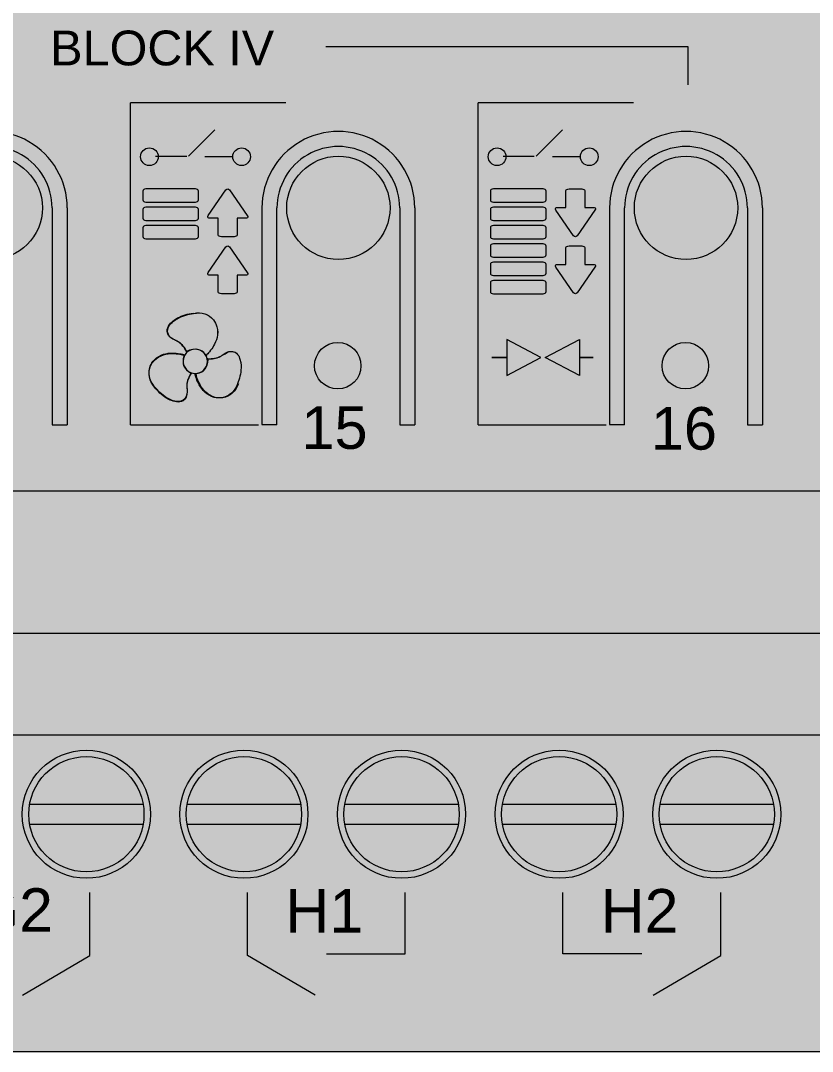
# Model space of a CAD drawing. Header units: millimetres. Extents: x 0 to 212, y 0 to 90.
# Drawn here: x 34.07 to 65.95, y 0 to 41.52 of the extents above; entities that cross this region are included whole.
import ezdxf

# ---------------------------------------------------------------- set-up
doc = ezdxf.new("R2010")
doc.units = ezdxf.units.MM
doc.styles.add('ZENNIO_PRINT', font='arial.ttf')

# ---------------------------------------------------------------- blocks, each defined once
blk = doc.blocks.new('ZENNIO_MAXINBOX_24_COLOURS')
at = {"true_color": 0xd7d9de}
blk.add_hatch(color=254, dxfattribs=at).paths.add_polyline_path([(0, -45), (211.6, -45), (211.6, 45), (0, 45)])
at = {"true_color": 0xe7e8ec}
blk.add_hatch(color=254, dxfattribs=at).paths.add_polyline_path([(0, -22.429), (211.6, -22.429), (211.6, 22.571), (0, 22.571)])
at = {"true_color": 0xcccfd6}
h = blk.add_hatch(color=254, dxfattribs=at)
edge = h.paths.add_edge_path()
edge.add_arc((32.865, -11.026), 2.081, 0, 360)
h = blk.add_hatch(color=254, dxfattribs=at)
edge = h.paths.add_edge_path()
edge.add_arc((46.865, -11.026), 2.081, 0, 360)
h = blk.add_hatch(color=254, dxfattribs=at)
edge = h.paths.add_edge_path()
edge.add_arc((60.865, -11.026), 2.081, 0, 360)
at = {"true_color": 0xfafbfd}
h = blk.add_hatch(color=7, dxfattribs=at)
edge = h.paths.add_edge_path()
edge.add_arc((32.865, -11.026), 1.861, 0, 360)
h = blk.add_hatch(color=7, dxfattribs=at)
edge = h.paths.add_edge_path()
edge.add_arc((46.865, -11.026), 1.861, 0, 360)
at = {"true_color": 0xffffff}
h = blk.add_hatch(color=7, dxfattribs=at)
edge = h.paths.add_edge_path()
edge.add_arc((46.505, -10.676), 1.16, 0, 360)
at = {"true_color": 0xfafbfd}
h = blk.add_hatch(color=7, dxfattribs=at)
edge = h.paths.add_edge_path()
edge.add_arc((60.865, -11.026), 1.861, 0, 360)
at = {"true_color": 0xffffff}
h = blk.add_hatch(color=7, dxfattribs=at)
edge = h.paths.add_edge_path()
edge.add_arc((60.505, -10.676), 1.16, 0, 360)
at = {"true_color": 0x223422}
h = blk.add_hatch(color=250, dxfattribs=at)
edge = h.paths.add_edge_path()
edge.add_arc((46.84, -17.383), 0.936, 0, 360)
h = blk.add_hatch(color=250, dxfattribs=at)
edge = h.paths.add_edge_path()
edge.add_arc((60.84, -17.383), 0.936, 0, 360)
at = {"true_color": 0x326927}
h = blk.add_hatch(color=89, dxfattribs=at)
edge = h.paths.add_edge_path()
edge.add_arc((47.02, -17.383), 0.515, 0, 360)
h = blk.add_hatch(color=89, dxfattribs=at)
edge = h.paths.add_edge_path()
edge.add_arc((61.02, -17.383), 0.515, 0, 360)
at = {"true_color": 0xc7cad0}
blk.add_hatch(color=9, dxfattribs=at).paths.add_polyline_path([(0, -28.172), (211.6, -28.172), (211.6, -22.429), (0, -22.429)])
at = {"true_color": 0xb9bcc3}
blk.add_hatch(color=9, dxfattribs=at).paths.add_polyline_path([(9.504, -32.245), (190.547, -32.245), (190.547, -28.172), (9.504, -28.172)])
at = {"true_color": 0xcbcdd3}
blk.add_hatch(color=254, dxfattribs=at).paths.add_polyline_path([(9.504, -45), (190.547, -45), (190.547, -32.245), (9.504, -32.245)])
at = {"true_color": 0x5d6365}
h = blk.add_hatch(color=251, dxfattribs=at)
edge = h.paths.add_edge_path()
edge.add_arc((36.717, -35.449), 2.58, 0, 360)
at = {"true_color": 0xb1b8b9}
h = blk.add_hatch(color=253, dxfattribs=at)
edge = h.paths.add_edge_path()
edge.add_arc((36.717, -35.449), 2.32, 0, 360)
at = {"true_color": 0x5d6365}
h = blk.add_hatch(color=251, dxfattribs=at)
edge = h.paths.add_edge_path()
edge.add_arc((43.061, -35.449), 2.58, 0, 360)
at = {"true_color": 0xb1b8b9}
h = blk.add_hatch(color=253, dxfattribs=at)
edge = h.paths.add_edge_path()
edge.add_arc((43.061, -35.449), 2.32, 0, 360)
at = {"true_color": 0x5d6365}
h = blk.add_hatch(color=251, dxfattribs=at)
edge = h.paths.add_edge_path()
edge.add_arc((49.41, -35.449), 2.58, 0, 360)
at = {"true_color": 0xb1b8b9}
h = blk.add_hatch(color=253, dxfattribs=at)
edge = h.paths.add_edge_path()
edge.add_arc((49.41, -35.449), 2.32, 0, 360)
at = {"true_color": 0x5d6365}
h = blk.add_hatch(color=251, dxfattribs=at)
edge = h.paths.add_edge_path()
edge.add_arc((55.755, -35.449), 2.58, 0, 360)
at = {"true_color": 0xb1b8b9}
h = blk.add_hatch(color=253, dxfattribs=at)
edge = h.paths.add_edge_path()
edge.add_arc((55.755, -35.449), 2.32, 0, 360)
at = {"true_color": 0x5d6365}
h = blk.add_hatch(color=251, dxfattribs=at)
edge = h.paths.add_edge_path()
edge.add_arc((62.104, -35.449), 2.58, 0, 360)
at = {"true_color": 0xb1b8b9}
h = blk.add_hatch(color=253, dxfattribs=at)
edge = h.paths.add_edge_path()
edge.add_arc((62.104, -35.449), 2.32, 0, 360)
at = {"true_color": 0x494f50}
for points in [[(34.433, -35.852), (39.001, -35.852), (39.001, -35.046), (34.433, -35.046)], [(40.777, -35.852), (45.345, -35.852), (45.345, -35.046), (40.777, -35.046)], [(47.126, -35.852), (51.694, -35.852), (51.694, -35.046), (47.126, -35.046)], [(53.471, -35.852), (58.039, -35.852), (58.039, -35.046), (53.471, -35.046)], [(59.82, -35.852), (64.388, -35.852), (64.388, -35.046), (59.82, -35.046)]]:
    blk.add_hatch(color=251, dxfattribs=at).paths.add_polyline_path(points)
blk = doc.blocks.new('ZIO-MB24_ENVOLVENTE')
at = {"color": 250, "lineweight": 18, "true_color": 0x3a3d42}
for p, q in [((35.337, -11.026), (35.337, -19.768)), ((35.943, -11.026), (35.944, -19.768)), ((43.786, -11.026), (43.786, -19.751)), ((44.393, -19.768), (44.392, -11.026)), ((49.337, -11.026), (49.337, -19.768)), ((49.943, -11.026), (49.944, -19.768)), ((57.786, -11.026), (57.786, -19.751)), ((58.393, -19.768), (58.392, -11.026)), ((63.337, -11.026), (63.337, -19.768)), ((63.943, -11.026), (63.944, -19.768)), ((35.337, -19.768), (35.944, -19.768)), ((44.393, -19.768), (43.786, -19.768)), ((49.337, -19.768), (49.944, -19.768)), ((58.393, -19.768), (57.786, -19.768)), ((63.337, -19.768), (63.944, -19.768)), ((211.6, -22.429), (0, -22.429)), ((190.547, -28.172), (9.504, -28.172)), ((9.504, -32.245), (190.547, -32.245)), ((0, -45), (211.6, -45))]:
    blk.add_line(p, q, dxfattribs=at)
for points in [[(34.432, -35.046), (39.001, -35.046)], [(40.777, -35.046), (45.346, -35.046)], [(47.126, -35.046), (51.695, -35.046)], [(53.47, -35.046), (58.04, -35.046)], [(59.819, -35.046), (64.389, -35.046)], [(34.432, -35.852), (39.001, -35.852)], [(40.777, -35.852), (45.346, -35.852)], [(47.126, -35.852), (51.695, -35.852)], [(53.47, -35.852), (58.04, -35.852)], [(59.819, -35.852), (64.389, -35.852)]]:
    blk.add_lwpolyline(points, dxfattribs=at)
for centre, radius in [((32.865, -11.026), 2.081), ((46.865, -11.026), 2.081), ((60.865, -11.026), 2.081), ((46.84, -17.383), 0.936), ((60.84, -17.383), 0.936), ((36.717, -35.449), 2.58), ((36.717, -35.449), 2.32), ((43.061, -35.449), 2.58), ((43.061, -35.449), 2.32), ((49.41, -35.449), 2.58), ((49.41, -35.449), 2.32), ((55.755, -35.449), 2.58), ((55.755, -35.449), 2.32), ((62.104, -35.449), 2.58), ((62.104, -35.449), 2.32)]:
    blk.add_circle(centre, radius, dxfattribs=at)
for centre, radius, end in [((32.865, -11.026), 3.079, 179.9989), ((46.865, -11.026), 3.079, 179.9989), ((60.865, -11.026), 3.079, 179.9989), ((32.865, -11.026), 2.472, 180.0034), ((46.865, -11.026), 2.472, 180.0034), ((60.865, -11.026), 2.472, 180.0034)]:
    blk.add_arc(centre, radius, 359.9989, end, dxfattribs=at)
blk = doc.blocks.new('ZIO-MB24_SERIGRAFIA')
at = {"lineweight": 15, "true_color": 0x161719}
h = blk.add_hatch(color=250, dxfattribs=at)
h.dxf.hatch_style = 1
h.paths.add_polyline_path([(39.612, -8.964, 1), (38.899, -8.964, 1)])
h = blk.add_hatch(color=250, dxfattribs=at)
h.dxf.hatch_style = 1
h.paths.add_polyline_path([(43.326, -8.964, 1), (42.613, -8.964, 1)])
h = blk.add_hatch(color=250, dxfattribs=at)
h.dxf.hatch_style = 1
h.paths.add_polyline_path([(53.612, -8.964, 1), (52.899, -8.964, 1)])
h = blk.add_hatch(color=250, dxfattribs=at)
h.dxf.hatch_style = 1
h.paths.add_polyline_path([(53.612, -8.964, 1), (52.899, -8.964, 1)])
h = blk.add_hatch(color=250, dxfattribs=at)
h.dxf.hatch_style = 1
h.paths.add_polyline_path([(57.326, -8.964, 1), (56.613, -8.964, 1)])
h = blk.add_hatch(color=250, dxfattribs=at)
h.dxf.hatch_style = 1
h.paths.add_polyline_path([(57.326, -8.964, 1), (56.613, -8.964, 1)])
h = blk.add_hatch(color=250, dxfattribs=at)
h.dxf.hatch_style = 2
edge = h.paths.add_edge_path()
edge.add_spline(control_points=[(39.112, -10.259), (39.044, -10.259), (38.988, -10.299), (38.988, -10.348), (38.988, -10.348), (38.988, -10.348), (38.988, -10.348), (38.988, -10.348), (38.988, -10.704), (38.988, -10.704), (38.988, -10.752), (39.044, -10.792), (39.112, -10.792), (39.112, -10.792), (39.112, -10.792), (39.112, -10.792), (39.112, -10.792), (41.106, -10.792), (41.106, -10.792), (41.175, -10.792), (41.231, -10.752), (41.231, -10.704), (41.231, -10.704), (41.231, -10.704), (41.231, -10.704), (41.231, -10.704), (41.231, -10.348), (41.231, -10.348), (41.231, -10.299), (41.175, -10.259), (41.106, -10.259), (41.106, -10.259), (41.106, -10.259), (41.106, -10.259), (41.106, -10.259), (39.112, -10.259), (39.112, -10.259)], knot_values=[0, 0, 0, 0, 1, 1, 1, 2, 2, 2, 3, 3, 3, 4, 4, 4, 5, 5, 5, 6, 6, 6, 7, 7, 7, 8, 8, 8, 9, 9, 9, 10, 10, 10, 11, 11, 11, 12, 12, 12, 12], degree=3, periodic=0)
h = blk.add_hatch(color=250, dxfattribs=at)
h.dxf.hatch_style = 2
edge = h.paths.add_edge_path()
edge.add_spline(control_points=[(43.195, -11.336), (43.195, -11.336), (42.478, -10.302), (42.478, -10.302), (42.439, -10.246), (42.376, -10.246), (42.338, -10.302), (42.338, -10.302), (41.62, -11.336), (41.62, -11.336), (41.585, -11.387), (41.597, -11.429), (41.645, -11.436), (41.645, -11.436), (42.024, -11.436), (42.024, -11.436), (42.024, -11.436), (42.024, -12.118), (42.024, -12.118), (42.024, -12.157), (42.082, -12.189), (42.152, -12.189), (42.152, -12.189), (42.663, -12.189), (42.663, -12.189), (42.733, -12.189), (42.791, -12.157), (42.791, -12.118), (42.791, -12.118), (42.791, -11.436), (42.791, -11.436), (42.791, -11.436), (43.17, -11.436), (43.17, -11.436), (43.218, -11.429), (43.23, -11.387), (43.195, -11.336)], knot_values=[0, 0, 0, 0, 1, 1, 1, 2, 2, 2, 3, 3, 3, 4, 4, 4, 5, 5, 5, 6, 6, 6, 7, 7, 7, 8, 8, 8, 9, 9, 9, 10, 10, 10, 11, 11, 11, 12, 12, 12, 12], degree=3, periodic=0)
h = blk.add_hatch(color=250, dxfattribs=at)
h.dxf.hatch_style = 2
edge = h.paths.add_edge_path()
edge.add_spline(control_points=[(53.112, -10.259), (53.044, -10.259), (52.988, -10.299), (52.988, -10.348), (52.988, -10.348), (52.988, -10.348), (52.988, -10.348), (52.988, -10.348), (52.988, -10.704), (52.988, -10.704), (52.988, -10.752), (53.044, -10.792), (53.112, -10.792), (53.112, -10.792), (53.112, -10.792), (53.112, -10.792), (53.112, -10.792), (55.106, -10.792), (55.106, -10.792), (55.174, -10.792), (55.231, -10.752), (55.231, -10.704), (55.231, -10.704), (55.231, -10.704), (55.231, -10.704), (55.231, -10.704), (55.231, -10.348), (55.231, -10.348), (55.231, -10.299), (55.174, -10.259), (55.106, -10.259), (55.106, -10.259), (55.106, -10.259), (55.106, -10.259), (55.106, -10.259), (53.112, -10.259), (53.112, -10.259)], knot_values=[0, 0, 0, 0, 1, 1, 1, 2, 2, 2, 3, 3, 3, 4, 4, 4, 5, 5, 5, 6, 6, 6, 7, 7, 7, 8, 8, 8, 9, 9, 9, 10, 10, 10, 11, 11, 11, 12, 12, 12, 12], degree=3, periodic=0)
h = blk.add_hatch(color=250, dxfattribs=at)
h.dxf.hatch_style = 2
edge = h.paths.add_edge_path()
edge.add_spline(control_points=[(55.623, -11.113), (55.623, -11.113), (56.339, -12.147), (56.339, -12.147), (56.378, -12.202), (56.441, -12.202), (56.479, -12.147), (56.479, -12.147), (57.197, -11.113), (57.197, -11.113), (57.232, -11.062), (57.22, -11.019), (57.172, -11.013), (57.172, -11.013), (56.792, -11.013), (56.792, -11.013), (56.792, -11.013), (56.792, -10.33), (56.792, -10.33), (56.792, -10.292), (56.735, -10.26), (56.665, -10.26), (56.665, -10.26), (56.154, -10.26), (56.154, -10.26), (56.084, -10.26), (56.026, -10.292), (56.026, -10.33), (56.026, -10.33), (56.026, -11.013), (56.026, -11.013), (56.026, -11.013), (55.647, -11.013), (55.647, -11.013), (55.599, -11.019), (55.587, -11.062), (55.623, -11.113)], knot_values=[0, 0, 0, 0, 1, 1, 1, 2, 2, 2, 3, 3, 3, 4, 4, 4, 5, 5, 5, 6, 6, 6, 7, 7, 7, 8, 8, 8, 9, 9, 9, 10, 10, 10, 11, 11, 11, 12, 12, 12, 12], degree=3, periodic=0)
h = blk.add_hatch(color=250, dxfattribs=at)
h.dxf.hatch_style = 2
edge = h.paths.add_edge_path()
edge.add_spline(control_points=[(39.112, -10.998), (39.044, -10.998), (38.988, -11.038), (38.988, -11.087), (38.988, -11.087), (38.988, -11.087), (38.988, -11.087), (38.988, -11.087), (38.988, -11.442), (38.988, -11.442), (38.988, -11.491), (39.044, -11.531), (39.112, -11.531), (39.112, -11.531), (39.112, -11.531), (39.112, -11.531), (39.112, -11.531), (41.106, -11.531), (41.106, -11.531), (41.175, -11.531), (41.231, -11.491), (41.231, -11.442), (41.231, -11.442), (41.231, -11.442), (41.231, -11.442), (41.231, -11.442), (41.231, -11.087), (41.231, -11.087), (41.231, -11.038), (41.175, -10.998), (41.106, -10.998), (41.106, -10.998), (41.106, -10.998), (41.106, -10.998), (41.106, -10.998), (39.112, -10.998), (39.112, -10.998)], knot_values=[0, 0, 0, 0, 1, 1, 1, 2, 2, 2, 3, 3, 3, 4, 4, 4, 5, 5, 5, 6, 6, 6, 7, 7, 7, 8, 8, 8, 9, 9, 9, 10, 10, 10, 11, 11, 11, 12, 12, 12, 12], degree=3, periodic=0)
h = blk.add_hatch(color=250, dxfattribs=at)
h.dxf.hatch_style = 2
edge = h.paths.add_edge_path()
edge.add_spline(control_points=[(53.112, -10.998), (53.044, -10.998), (52.988, -11.038), (52.988, -11.087), (52.988, -11.087), (52.988, -11.087), (52.988, -11.087), (52.988, -11.087), (52.988, -11.442), (52.988, -11.442), (52.988, -11.491), (53.044, -11.531), (53.112, -11.531), (53.112, -11.531), (53.112, -11.531), (53.112, -11.531), (53.112, -11.531), (55.106, -11.531), (55.106, -11.531), (55.174, -11.531), (55.231, -11.491), (55.231, -11.442), (55.231, -11.442), (55.231, -11.442), (55.231, -11.442), (55.231, -11.442), (55.231, -11.087), (55.231, -11.087), (55.231, -11.038), (55.174, -10.998), (55.106, -10.998), (55.106, -10.998), (55.106, -10.998), (55.106, -10.998), (55.106, -10.998), (53.112, -10.998), (53.112, -10.998)], knot_values=[0, 0, 0, 0, 1, 1, 1, 2, 2, 2, 3, 3, 3, 4, 4, 4, 5, 5, 5, 6, 6, 6, 7, 7, 7, 8, 8, 8, 9, 9, 9, 10, 10, 10, 11, 11, 11, 12, 12, 12, 12], degree=3, periodic=0)
h = blk.add_hatch(color=250, dxfattribs=at)
h.dxf.hatch_style = 2
edge = h.paths.add_edge_path()
edge.add_spline(control_points=[(39.112, -11.736), (39.044, -11.736), (38.988, -11.776), (38.988, -11.825), (38.988, -11.825), (38.988, -11.825), (38.988, -11.825), (38.988, -11.825), (38.988, -12.18), (38.988, -12.18), (38.988, -12.229), (39.044, -12.269), (39.112, -12.269), (39.112, -12.269), (39.112, -12.269), (39.112, -12.269), (39.112, -12.269), (41.106, -12.269), (41.106, -12.269), (41.175, -12.269), (41.231, -12.229), (41.231, -12.18), (41.231, -12.18), (41.231, -12.18), (41.231, -12.18), (41.231, -12.18), (41.231, -11.825), (41.231, -11.825), (41.231, -11.776), (41.175, -11.736), (41.106, -11.736), (41.106, -11.736), (41.106, -11.736), (41.106, -11.736), (41.106, -11.736), (39.112, -11.736), (39.112, -11.736)], knot_values=[0, 0, 0, 0, 1, 1, 1, 2, 2, 2, 3, 3, 3, 4, 4, 4, 5, 5, 5, 6, 6, 6, 7, 7, 7, 8, 8, 8, 9, 9, 9, 10, 10, 10, 11, 11, 11, 12, 12, 12, 12], degree=3, periodic=0)
h = blk.add_hatch(color=250, dxfattribs=at)
h.dxf.hatch_style = 2
edge = h.paths.add_edge_path()
edge.add_spline(control_points=[(53.112, -11.736), (53.044, -11.736), (52.988, -11.776), (52.988, -11.825), (52.988, -11.825), (52.988, -11.825), (52.988, -11.825), (52.988, -11.825), (52.988, -12.18), (52.988, -12.18), (52.988, -12.229), (53.044, -12.269), (53.112, -12.269), (53.112, -12.269), (53.112, -12.269), (53.112, -12.269), (53.112, -12.269), (55.106, -12.269), (55.106, -12.269), (55.174, -12.269), (55.231, -12.229), (55.231, -12.18), (55.231, -12.18), (55.231, -12.18), (55.231, -12.18), (55.231, -12.18), (55.231, -11.825), (55.231, -11.825), (55.231, -11.776), (55.174, -11.736), (55.106, -11.736), (55.106, -11.736), (55.106, -11.736), (55.106, -11.736), (55.106, -11.736), (53.112, -11.736), (53.112, -11.736)], knot_values=[0, 0, 0, 0, 1, 1, 1, 2, 2, 2, 3, 3, 3, 4, 4, 4, 5, 5, 5, 6, 6, 6, 7, 7, 7, 8, 8, 8, 9, 9, 9, 10, 10, 10, 11, 11, 11, 12, 12, 12, 12], degree=3, periodic=0)
h = blk.add_hatch(color=250, dxfattribs=at)
h.dxf.hatch_style = 2
edge = h.paths.add_edge_path()
edge.add_spline(control_points=[(43.195, -13.632), (43.195, -13.632), (42.478, -12.598), (42.478, -12.598), (42.439, -12.542), (42.376, -12.542), (42.338, -12.598), (42.338, -12.598), (41.62, -13.632), (41.62, -13.632), (41.585, -13.683), (41.597, -13.726), (41.645, -13.732), (41.645, -13.732), (42.024, -13.732), (42.024, -13.732), (42.024, -13.732), (42.024, -14.415), (42.024, -14.415), (42.024, -14.454), (42.082, -14.485), (42.152, -14.485), (42.152, -14.485), (42.663, -14.485), (42.663, -14.485), (42.733, -14.485), (42.791, -14.454), (42.791, -14.415), (42.791, -14.415), (42.791, -13.732), (42.791, -13.732), (42.791, -13.732), (43.17, -13.732), (43.17, -13.732), (43.218, -13.726), (43.23, -13.683), (43.195, -13.632)], knot_values=[0, 0, 0, 0, 1, 1, 1, 2, 2, 2, 3, 3, 3, 4, 4, 4, 5, 5, 5, 6, 6, 6, 7, 7, 7, 8, 8, 8, 9, 9, 9, 10, 10, 10, 11, 11, 11, 12, 12, 12, 12], degree=3, periodic=0)
h = blk.add_hatch(color=250, dxfattribs=at)
h.dxf.hatch_style = 2
edge = h.paths.add_edge_path()
edge.add_spline(control_points=[(53.112, -12.475), (53.044, -12.475), (52.988, -12.515), (52.988, -12.564), (52.988, -12.564), (52.988, -12.564), (52.988, -12.564), (52.988, -12.564), (52.988, -12.919), (52.988, -12.919), (52.988, -12.968), (53.044, -13.008), (53.112, -13.008), (53.112, -13.008), (53.112, -13.008), (53.112, -13.008), (53.112, -13.008), (55.106, -13.008), (55.106, -13.008), (55.174, -13.008), (55.231, -12.968), (55.231, -12.919), (55.231, -12.919), (55.231, -12.919), (55.231, -12.919), (55.231, -12.919), (55.231, -12.564), (55.231, -12.564), (55.231, -12.515), (55.174, -12.475), (55.106, -12.475), (55.106, -12.475), (55.106, -12.475), (55.106, -12.475), (55.106, -12.475), (53.112, -12.475), (53.112, -12.475)], knot_values=[0, 0, 0, 0, 1, 1, 1, 2, 2, 2, 3, 3, 3, 4, 4, 4, 5, 5, 5, 6, 6, 6, 7, 7, 7, 8, 8, 8, 9, 9, 9, 10, 10, 10, 11, 11, 11, 12, 12, 12, 12], degree=3, periodic=0)
h = blk.add_hatch(color=250, dxfattribs=at)
h.dxf.hatch_style = 2
edge = h.paths.add_edge_path()
edge.add_spline(control_points=[(55.623, -13.409), (55.623, -13.409), (56.339, -14.443), (56.339, -14.443), (56.378, -14.499), (56.441, -14.499), (56.479, -14.443), (56.479, -14.443), (57.197, -13.409), (57.197, -13.409), (57.232, -13.358), (57.22, -13.315), (57.172, -13.309), (57.172, -13.309), (56.792, -13.309), (56.792, -13.309), (56.792, -13.309), (56.792, -12.626), (56.792, -12.626), (56.792, -12.588), (56.735, -12.556), (56.665, -12.556), (56.665, -12.556), (56.154, -12.556), (56.154, -12.556), (56.084, -12.556), (56.026, -12.588), (56.026, -12.626), (56.026, -12.626), (56.026, -13.309), (56.026, -13.309), (56.026, -13.309), (55.647, -13.309), (55.647, -13.309), (55.599, -13.315), (55.587, -13.358), (55.623, -13.409)], knot_values=[0, 0, 0, 0, 1, 1, 1, 2, 2, 2, 3, 3, 3, 4, 4, 4, 5, 5, 5, 6, 6, 6, 7, 7, 7, 8, 8, 8, 9, 9, 9, 10, 10, 10, 11, 11, 11, 12, 12, 12, 12], degree=3, periodic=0)
h = blk.add_hatch(color=250, dxfattribs=at)
h.dxf.hatch_style = 2
edge = h.paths.add_edge_path()
edge.add_spline(control_points=[(53.112, -13.213), (53.044, -13.213), (52.988, -13.253), (52.988, -13.302), (52.988, -13.302), (52.988, -13.302), (52.988, -13.302), (52.988, -13.302), (52.988, -13.657), (52.988, -13.657), (52.988, -13.706), (53.044, -13.746), (53.112, -13.746), (53.112, -13.746), (53.112, -13.746), (53.112, -13.746), (53.112, -13.746), (55.106, -13.746), (55.106, -13.746), (55.174, -13.746), (55.231, -13.706), (55.231, -13.657), (55.231, -13.657), (55.231, -13.657), (55.231, -13.657), (55.231, -13.657), (55.231, -13.302), (55.231, -13.302), (55.231, -13.253), (55.174, -13.213), (55.106, -13.213), (55.106, -13.213), (55.106, -13.213), (55.106, -13.213), (55.106, -13.213), (53.112, -13.213), (53.112, -13.213)], knot_values=[0, 0, 0, 0, 1, 1, 1, 2, 2, 2, 3, 3, 3, 4, 4, 4, 5, 5, 5, 6, 6, 6, 7, 7, 7, 8, 8, 8, 9, 9, 9, 10, 10, 10, 11, 11, 11, 12, 12, 12, 12], degree=3, periodic=0)
h = blk.add_hatch(color=250, dxfattribs=at)
h.dxf.hatch_style = 2
edge = h.paths.add_edge_path()
edge.add_spline(control_points=[(53.112, -13.951), (53.044, -13.951), (52.988, -13.992), (52.988, -14.04), (52.988, -14.04), (52.988, -14.04), (52.988, -14.04), (52.988, -14.04), (52.988, -14.396), (52.988, -14.396), (52.988, -14.445), (53.044, -14.485), (53.112, -14.485), (53.112, -14.485), (53.112, -14.485), (53.112, -14.485), (53.112, -14.485), (55.106, -14.485), (55.106, -14.485), (55.174, -14.485), (55.231, -14.445), (55.231, -14.396), (55.231, -14.396), (55.231, -14.396), (55.231, -14.396), (55.231, -14.396), (55.231, -14.04), (55.231, -14.04), (55.231, -13.992), (55.174, -13.951), (55.106, -13.951), (55.106, -13.951), (55.106, -13.951), (55.106, -13.951), (55.106, -13.951), (53.112, -13.951), (53.112, -13.951)], knot_values=[0, 0, 0, 0, 1, 1, 1, 2, 2, 2, 3, 3, 3, 4, 4, 4, 5, 5, 5, 6, 6, 6, 7, 7, 7, 8, 8, 8, 9, 9, 9, 10, 10, 10, 11, 11, 11, 12, 12, 12, 12], degree=3, periodic=0)
h = blk.add_hatch(color=250, dxfattribs=at)
h.dxf.hatch_style = 2
edge = h.paths.add_edge_path()
edge.add_spline(control_points=[(40.754, -16.819), (40.674, -16.654), (40.554, -16.511), (40.422, -16.423), (40.383, -16.398), (40.338, -16.377), (40.29, -16.355), (40.165, -16.295), (40.024, -16.229), (39.978, -16.052), (39.956, -15.964), (39.971, -15.873), (40.023, -15.784), (40.112, -15.629), (40.291, -15.513), (40.389, -15.459), (40.584, -15.351), (40.812, -15.299), (41.011, -15.265), (41.343, -15.205), (41.637, -15.3), (41.816, -15.526), (41.877, -15.602), (41.928, -15.703), (41.956, -15.801), (42.041, -16.102), (41.931, -16.387), (41.823, -16.574), (41.775, -16.656), (41.719, -16.735), (41.655, -16.81), (41.608, -16.864), (41.562, -16.913), (41.517, -16.956), (41.517, -16.956), (41.373, -16.73), (41.148, -16.716), (40.944, -16.703), (40.754, -16.819), (40.754, -16.819)], knot_values=[0, 0, 0, 0, 1, 1, 1, 2, 2, 2, 3, 3, 3, 4, 4, 4, 5, 5, 5, 6, 6, 6, 7, 7, 7, 8, 8, 8, 9, 9, 9, 10, 10, 10, 11, 11, 11, 12, 12, 12, 13, 13, 13, 13], degree=3, periodic=0)
h = blk.add_hatch(color=250, dxfattribs=at)
h.dxf.hatch_style = 2
h.paths.add_polyline_path([(56.57, -16.322), (56.57, -17.771), (55.199, -17.047)])
h = blk.add_hatch(color=250, dxfattribs=at)
h.dxf.hatch_style = 2
edge = h.paths.add_edge_path()
edge.add_spline(control_points=[(40.939, -17.694), (40.836, -17.847), (40.772, -18.021), (40.762, -18.18), (40.76, -18.226), (40.764, -18.276), (40.769, -18.329), (40.78, -18.467), (40.793, -18.622), (40.662, -18.75), (40.597, -18.813), (40.511, -18.845), (40.408, -18.845), (40.229, -18.845), (40.039, -18.748), (39.944, -18.691), (39.753, -18.576), (39.594, -18.404), (39.465, -18.249), (39.247, -17.992), (39.181, -17.689), (39.288, -17.421), (39.324, -17.331), (39.385, -17.236), (39.456, -17.163), (39.674, -16.938), (39.976, -16.892), (40.192, -16.892), (40.287, -16.892), (40.383, -16.901), (40.48, -16.919), (40.551, -16.933), (40.617, -16.948), (40.676, -16.966), (40.676, -16.966), (40.552, -17.204), (40.653, -17.406), (40.743, -17.588), (40.939, -17.694), (40.939, -17.694)], knot_values=[0, 0, 0, 0, 1, 1, 1, 2, 2, 2, 3, 3, 3, 4, 4, 4, 5, 5, 5, 6, 6, 6, 7, 7, 7, 8, 8, 8, 9, 9, 9, 10, 10, 10, 11, 11, 11, 12, 12, 12, 13, 13, 13, 13], degree=3, periodic=0)
h = blk.add_hatch(color=250, dxfattribs=at)
h.dxf.hatch_style = 2
edge = h.paths.add_edge_path()
edge.add_spline(control_points=[(41.604, -17.097), (41.788, -17.11), (41.971, -17.078), (42.114, -17.007), (42.155, -16.986), (42.196, -16.958), (42.239, -16.927), (42.353, -16.849), (42.481, -16.759), (42.657, -16.808), (42.745, -16.834), (42.815, -16.892), (42.867, -16.981), (42.956, -17.136), (42.967, -17.349), (42.965, -17.461), (42.961, -17.683), (42.892, -17.907), (42.822, -18.096), (42.708, -18.413), (42.479, -18.622), (42.194, -18.663), (42.097, -18.678), (41.985, -18.671), (41.886, -18.647), (41.582, -18.57), (41.391, -18.332), (41.283, -18.145), (41.235, -18.063), (41.195, -17.974), (41.162, -17.882), (41.139, -17.813), (41.119, -17.749), (41.105, -17.688), (41.105, -17.688), (41.373, -17.677), (41.498, -17.489), (41.61, -17.319), (41.604, -17.097), (41.604, -17.097)], knot_values=[0, 0, 0, 0, 1, 1, 1, 2, 2, 2, 3, 3, 3, 4, 4, 4, 5, 5, 5, 6, 6, 6, 7, 7, 7, 8, 8, 8, 9, 9, 9, 10, 10, 10, 11, 11, 11, 12, 12, 12, 13, 13, 13, 13], degree=3, periodic=0)
h = blk.add_hatch(color=250, dxfattribs=at)
h.dxf.hatch_style = 2
h.paths.add_polyline_path([(47.739, -43.003), (48.65, -41.424), (49.562, -43.003)])
h = blk.add_hatch(color=250, dxfattribs=at)
h.dxf.hatch_style = 2
h.paths.add_polyline_path([(55.91, -41.425), (56.822, -43.004), (57.733, -41.425)])
at = {"color": 250, "lineweight": 15, "true_color": 0x161719}
for p, q in [((46.355, -4.521), (60.945, -4.521)), ((60.945, -4.521), (60.945, -6.063)), ((44.754, -6.79), (38.492, -6.79)), ((38.492, -19.768), (38.492, -6.79)), ((58.754, -6.79), (52.492, -6.79)), ((52.492, -19.768), (52.492, -6.79)), ((41.895, -7.881), (40.834, -8.942)), ((55.895, -7.881), (54.834, -8.942)), ((55.895, -7.881), (54.834, -8.942)), ((40.756, -8.954), (39.506, -8.954)), ((42.613, -8.964), (41.489, -8.964)), ((54.756, -8.954), (53.506, -8.954)), ((54.756, -8.954), (53.506, -8.954)), ((56.613, -8.964), (55.489, -8.964)), ((56.613, -8.964), (55.489, -8.964)), ((53.653, -16.322), (53.653, -17.771)), ((55.025, -17.047), (53.653, -16.322)), ((55.199, -17.047), (56.57, -16.322)), ((56.57, -16.322), (56.57, -17.771)), ((40.772, -16.83), (40.772, -16.83)), ((41.604, -17.117), (41.604, -17.117)), ((53.079, -17.046), (53.041, -17.046)), ((53.041, -17.046), (53.078, -17.046)), ((53.078, -17.046), (53.653, -17.046)), ((53.653, -17.046), (53.079, -17.046)), ((53.653, -17.771), (55.025, -17.047)), ((56.57, -17.771), (55.199, -17.047)), ((57.124, -17.046), (56.57, -17.046)), ((56.57, -17.046), (57.126, -17.046)), ((38.492, -19.768), (43.654, -19.768)), ((52.492, -19.768), (57.654, -19.768)), ((36.862, -41.133), (36.862, -38.595)), ((43.209, -41.133), (43.209, -38.595)), ((49.561, -41.071), (49.561, -38.595)), ((55.909, -41.071), (55.909, -38.595)), ((62.261, -41.133), (62.261, -38.595)), ((46.386, -41.071), (49.561, -41.071)), ((59.085, -41.071), (55.909, -41.071)), ((34.145, -42.732), (36.862, -41.133)), ((45.925, -42.732), (43.209, -41.133)), ((59.546, -42.732), (62.261, -41.133))]:
    blk.add_line(p, q, dxfattribs=at)
for centre in [(39.256, -8.964), (42.969, -8.964), (53.256, -8.964), (53.256, -8.964), (56.969, -8.964), (56.969, -8.964)]:
    blk.add_circle(centre, 0.357, dxfattribs=at)
for points in [[(39.112, -10.259), (39.044, -10.259), (38.988, -10.299), (38.988, -10.348)], [(38.988, -10.348), (38.988, -10.348), (38.988, -10.704), (38.988, -10.704)], [(41.106, -10.259), (41.106, -10.259), (39.112, -10.259), (39.112, -10.259)], [(41.231, -10.348), (41.231, -10.299), (41.175, -10.259), (41.106, -10.259)], [(41.231, -10.704), (41.231, -10.704), (41.231, -10.348), (41.231, -10.348)], [(53.112, -10.259), (53.044, -10.259), (52.988, -10.299), (52.988, -10.348)], [(52.988, -10.348), (52.988, -10.348), (52.988, -10.704), (52.988, -10.704)], [(55.106, -10.259), (55.106, -10.259), (53.112, -10.259), (53.112, -10.259)], [(55.231, -10.348), (55.231, -10.299), (55.174, -10.259), (55.106, -10.259)], [(55.231, -10.704), (55.231, -10.704), (55.231, -10.348), (55.231, -10.348)], [(38.988, -10.704), (38.988, -10.752), (39.044, -10.792), (39.112, -10.792)], [(39.112, -10.792), (39.112, -10.792), (41.106, -10.792), (41.106, -10.792)], [(41.106, -10.792), (41.175, -10.792), (41.231, -10.752), (41.231, -10.704)], [(52.988, -10.704), (52.988, -10.752), (53.044, -10.792), (53.112, -10.792)], [(53.112, -10.792), (53.112, -10.792), (55.106, -10.792), (55.106, -10.792)], [(55.106, -10.792), (55.174, -10.792), (55.231, -10.752), (55.231, -10.704)], [(39.112, -10.998), (39.044, -10.998), (38.988, -11.038), (38.988, -11.087)], [(38.988, -11.087), (38.988, -11.087), (38.988, -11.442), (38.988, -11.442)], [(41.106, -10.998), (41.106, -10.998), (39.112, -10.998), (39.112, -10.998)], [(41.231, -11.087), (41.231, -11.038), (41.175, -10.998), (41.106, -10.998)], [(41.231, -11.442), (41.231, -11.442), (41.231, -11.087), (41.231, -11.087)], [(53.112, -10.998), (53.044, -10.998), (52.988, -11.038), (52.988, -11.087)], [(52.988, -11.087), (52.988, -11.087), (52.988, -11.442), (52.988, -11.442)], [(55.106, -10.998), (55.106, -10.998), (53.112, -10.998), (53.112, -10.998)], [(55.231, -11.087), (55.231, -11.038), (55.174, -10.998), (55.106, -10.998)], [(55.231, -11.442), (55.231, -11.442), (55.231, -11.087), (55.231, -11.087)], [(38.988, -11.442), (38.988, -11.491), (39.044, -11.531), (39.112, -11.531)], [(39.112, -11.531), (39.112, -11.531), (41.106, -11.531), (41.106, -11.531)], [(41.106, -11.531), (41.175, -11.531), (41.231, -11.491), (41.231, -11.442)], [(52.988, -11.442), (52.988, -11.491), (53.044, -11.531), (53.112, -11.531)], [(53.112, -11.531), (53.112, -11.531), (55.106, -11.531), (55.106, -11.531)], [(55.106, -11.531), (55.174, -11.531), (55.231, -11.491), (55.231, -11.442)], [(39.112, -11.736), (39.044, -11.736), (38.988, -11.776), (38.988, -11.825)], [(38.988, -11.825), (38.988, -11.825), (38.988, -12.18), (38.988, -12.18)], [(41.106, -11.736), (41.106, -11.736), (39.112, -11.736), (39.112, -11.736)], [(41.231, -11.825), (41.231, -11.776), (41.175, -11.736), (41.106, -11.736)], [(41.231, -12.18), (41.231, -12.18), (41.231, -11.825), (41.231, -11.825)], [(53.112, -11.736), (53.044, -11.736), (52.988, -11.776), (52.988, -11.825)], [(52.988, -11.825), (52.988, -11.825), (52.988, -12.18), (52.988, -12.18)], [(55.106, -11.736), (55.106, -11.736), (53.112, -11.736), (53.112, -11.736)], [(55.231, -11.825), (55.231, -11.776), (55.174, -11.736), (55.106, -11.736)], [(55.231, -12.18), (55.231, -12.18), (55.231, -11.825), (55.231, -11.825)], [(38.988, -12.18), (38.988, -12.229), (39.044, -12.269), (39.112, -12.269)], [(39.112, -12.269), (39.112, -12.269), (41.106, -12.269), (41.106, -12.269)], [(41.106, -12.269), (41.175, -12.269), (41.231, -12.229), (41.231, -12.18)], [(52.988, -12.18), (52.988, -12.229), (53.044, -12.269), (53.112, -12.269)], [(53.112, -12.269), (53.112, -12.269), (55.106, -12.269), (55.106, -12.269)], [(55.106, -12.269), (55.174, -12.269), (55.231, -12.229), (55.231, -12.18)], [(53.112, -12.475), (53.044, -12.475), (52.988, -12.515), (52.988, -12.564)], [(52.988, -12.564), (52.988, -12.564), (52.988, -12.919), (52.988, -12.919)], [(55.106, -12.475), (55.106, -12.475), (53.112, -12.475), (53.112, -12.475)], [(55.231, -12.564), (55.231, -12.515), (55.174, -12.475), (55.106, -12.475)], [(55.231, -12.919), (55.231, -12.919), (55.231, -12.564), (55.231, -12.564)], [(52.988, -12.919), (52.988, -12.968), (53.044, -13.008), (53.112, -13.008)], [(53.112, -13.213), (53.044, -13.213), (52.988, -13.253), (52.988, -13.302)], [(53.112, -13.008), (53.112, -13.008), (55.106, -13.008), (55.106, -13.008)], [(55.106, -13.213), (55.106, -13.213), (53.112, -13.213), (53.112, -13.213)], [(55.106, -13.008), (55.174, -13.008), (55.231, -12.968), (55.231, -12.919)], [(55.231, -13.302), (55.231, -13.253), (55.174, -13.213), (55.106, -13.213)], [(52.988, -13.302), (52.988, -13.302), (52.988, -13.657), (52.988, -13.657)], [(52.988, -13.657), (52.988, -13.706), (53.044, -13.746), (53.112, -13.746)], [(55.106, -13.746), (55.174, -13.746), (55.231, -13.706), (55.231, -13.657)], [(55.231, -13.657), (55.231, -13.657), (55.231, -13.302), (55.231, -13.302)], [(53.112, -13.951), (53.044, -13.951), (52.988, -13.992), (52.988, -14.04)], [(52.988, -14.04), (52.988, -14.04), (52.988, -14.396), (52.988, -14.396)], [(53.112, -13.746), (53.112, -13.746), (55.106, -13.746), (55.106, -13.746)], [(55.106, -13.951), (55.106, -13.951), (53.112, -13.951), (53.112, -13.951)], [(55.231, -14.04), (55.231, -13.992), (55.174, -13.951), (55.106, -13.951)], [(55.231, -14.396), (55.231, -14.396), (55.231, -14.04), (55.231, -14.04)], [(52.988, -14.396), (52.988, -14.445), (53.044, -14.485), (53.112, -14.485)], [(53.112, -14.485), (53.112, -14.485), (55.106, -14.485), (55.106, -14.485)], [(55.106, -14.485), (55.174, -14.485), (55.231, -14.445), (55.231, -14.396)], [(40.389, -15.459), (40.584, -15.351), (40.812, -15.299), (41.011, -15.265)], [(41.029, -15.275), (41.36, -15.215), (41.655, -15.31), (41.834, -15.536)], [(40.023, -15.784), (40.112, -15.629), (40.291, -15.513), (40.389, -15.459)], [(41.834, -15.536), (41.895, -15.612), (41.946, -15.713), (41.974, -15.811)], [(39.978, -16.052), (39.956, -15.964), (39.971, -15.873), (40.023, -15.784)], [(40.29, -16.355), (40.165, -16.295), (40.024, -16.229), (39.978, -16.052)], [(41.974, -15.811), (42.059, -16.112), (41.948, -16.397), (41.841, -16.584)], [(40.422, -16.423), (40.383, -16.398), (40.338, -16.377), (40.29, -16.355)], [(40.754, -16.819), (40.674, -16.654), (40.554, -16.511), (40.422, -16.423)], [(41.841, -16.584), (41.793, -16.666), (41.737, -16.745), (41.673, -16.82)], [(40.48, -16.919), (40.551, -16.933), (40.617, -16.948), (40.676, -16.966)], [(40.676, -16.966), (40.676, -16.966), (40.552, -17.204), (40.653, -17.406)], [(41.148, -16.716), (40.944, -16.703), (40.754, -16.819), (40.754, -16.819)], [(41.534, -16.966), (41.534, -16.966), (41.39, -16.74), (41.165, -16.726)], [(41.673, -16.82), (41.625, -16.874), (41.579, -16.923), (41.534, -16.966)], [(41.604, -17.097), (41.788, -17.11), (41.971, -17.078), (42.114, -17.007)], [(42.257, -16.937), (42.371, -16.859), (42.499, -16.769), (42.675, -16.818)], [(39.465, -18.249), (39.247, -17.992), (39.181, -17.689), (39.288, -17.421)], [(39.288, -17.421), (39.324, -17.331), (39.385, -17.236), (39.456, -17.163)], [(40.653, -17.406), (40.743, -17.588), (40.939, -17.694), (40.939, -17.694)], [(41.515, -17.499), (41.628, -17.329), (41.622, -17.107), (41.622, -17.107)], [(40.939, -17.694), (40.836, -17.847), (40.772, -18.021), (40.762, -18.18)], [(41.123, -17.698), (41.123, -17.698), (41.391, -17.687), (41.515, -17.499)], [(41.18, -17.892), (41.156, -17.823), (41.137, -17.759), (41.123, -17.698)], [(39.944, -18.691), (39.753, -18.576), (39.594, -18.404), (39.465, -18.249)], [(40.762, -18.18), (40.76, -18.226), (40.764, -18.276), (40.769, -18.329)], [(41.3, -18.155), (41.253, -18.073), (41.213, -17.984), (41.18, -17.892)], [(41.903, -18.657), (41.6, -18.58), (41.409, -18.342), (41.3, -18.155)], [(42.84, -18.106), (42.726, -18.423), (42.497, -18.632), (42.211, -18.673)], [(40.769, -18.329), (40.78, -18.467), (40.793, -18.622), (40.662, -18.75)], [(42.211, -18.673), (42.115, -18.688), (42.003, -18.681), (41.903, -18.657)]]:
    blk.add_open_spline(points, degree=3, dxfattribs=at)
for points, knots in [([(43.195, -11.336), (43.195, -11.336), (42.478, -10.302), (42.478, -10.302), (42.439, -10.246), (42.376, -10.246), (42.338, -10.302), (42.338, -10.302), (41.62, -11.336), (41.62, -11.336), (41.585, -11.387), (41.597, -11.429), (41.645, -11.436), (41.645, -11.436), (42.024, -11.436), (42.024, -11.436), (42.024, -11.436), (42.024, -12.118), (42.024, -12.118), (42.024, -12.157), (42.082, -12.189), (42.152, -12.189), (42.152, -12.189), (42.663, -12.189), (42.663, -12.189), (42.733, -12.189), (42.791, -12.157), (42.791, -12.118), (42.791, -12.118), (42.791, -11.436), (42.791, -11.436), (42.791, -11.436), (43.17, -11.436), (43.17, -11.436), (43.218, -11.429), (43.23, -11.387), (43.195, -11.336)], [0, 0, 0, 0, 1, 1, 1, 2, 2, 2, 3, 3, 3, 4, 4, 4, 5, 5, 5, 6, 6, 6, 7, 7, 7, 8, 8, 8, 9, 9, 9, 10, 10, 10, 11, 11, 11, 12, 12, 12, 12]), ([(55.623, -11.113), (55.623, -11.113), (56.339, -12.147), (56.339, -12.147), (56.378, -12.202), (56.441, -12.202), (56.479, -12.147), (56.479, -12.147), (57.197, -11.113), (57.197, -11.113), (57.232, -11.062), (57.22, -11.019), (57.172, -11.013), (57.172, -11.013), (56.792, -11.013), (56.792, -11.013), (56.792, -11.013), (56.792, -10.33), (56.792, -10.33), (56.792, -10.292), (56.735, -10.26), (56.665, -10.26), (56.665, -10.26), (56.154, -10.26), (56.154, -10.26), (56.084, -10.26), (56.026, -10.292), (56.026, -10.33), (56.026, -10.33), (56.026, -11.013), (56.026, -11.013), (56.026, -11.013), (55.647, -11.013), (55.647, -11.013), (55.599, -11.019), (55.587, -11.062), (55.623, -11.113)], [0, 0, 0, 0, 1, 1, 1, 2, 2, 2, 3, 3, 3, 4, 4, 4, 5, 5, 5, 6, 6, 6, 7, 7, 7, 8, 8, 8, 9, 9, 9, 10, 10, 10, 11, 11, 11, 12, 12, 12, 12]), ([(43.195, -13.632), (43.195, -13.632), (42.478, -12.598), (42.478, -12.598), (42.439, -12.542), (42.376, -12.542), (42.338, -12.598), (42.338, -12.598), (41.62, -13.632), (41.62, -13.632), (41.585, -13.683), (41.597, -13.726), (41.645, -13.732), (41.645, -13.732), (42.024, -13.732), (42.024, -13.732), (42.024, -13.732), (42.024, -14.415), (42.024, -14.415), (42.024, -14.454), (42.082, -14.485), (42.152, -14.485), (42.152, -14.485), (42.663, -14.485), (42.663, -14.485), (42.733, -14.485), (42.791, -14.454), (42.791, -14.415), (42.791, -14.415), (42.791, -13.732), (42.791, -13.732), (42.791, -13.732), (43.17, -13.732), (43.17, -13.732), (43.218, -13.726), (43.23, -13.683), (43.195, -13.632)], [0, 0, 0, 0, 1, 1, 1, 2, 2, 2, 3, 3, 3, 4, 4, 4, 5, 5, 5, 6, 6, 6, 7, 7, 7, 8, 8, 8, 9, 9, 9, 10, 10, 10, 11, 11, 11, 12, 12, 12, 12]), ([(55.623, -13.409), (55.623, -13.409), (56.339, -14.443), (56.339, -14.443), (56.378, -14.499), (56.441, -14.499), (56.479, -14.443), (56.479, -14.443), (57.197, -13.409), (57.197, -13.409), (57.232, -13.358), (57.22, -13.315), (57.172, -13.309), (57.172, -13.309), (56.792, -13.309), (56.792, -13.309), (56.792, -13.309), (56.792, -12.626), (56.792, -12.626), (56.792, -12.588), (56.735, -12.556), (56.665, -12.556), (56.665, -12.556), (56.154, -12.556), (56.154, -12.556), (56.084, -12.556), (56.026, -12.588), (56.026, -12.626), (56.026, -12.626), (56.026, -13.309), (56.026, -13.309), (56.026, -13.309), (55.647, -13.309), (55.647, -13.309), (55.599, -13.315), (55.587, -13.358), (55.623, -13.409)], [0, 0, 0, 0, 1, 1, 1, 2, 2, 2, 3, 3, 3, 4, 4, 4, 5, 5, 5, 6, 6, 6, 7, 7, 7, 8, 8, 8, 9, 9, 9, 10, 10, 10, 11, 11, 11, 12, 12, 12, 12]), ([(40.772, -16.83), (40.692, -16.664), (40.572, -16.521), (40.439, -16.434), (40.4, -16.408), (40.354, -16.387), (40.308, -16.365), (40.182, -16.306), (40.039, -16.239), (39.997, -16.063), (39.973, -15.974), (39.989, -15.884), (40.039, -15.795), (40.13, -15.638), (40.308, -15.524), (40.407, -15.469), (40.601, -15.362), (40.83, -15.31), (41.028, -15.274), (41.361, -15.214), (41.655, -15.31), (41.834, -15.536), (41.895, -15.612), (41.945, -15.712), (41.973, -15.811), (42.058, -16.113), (41.949, -16.397), (41.841, -16.584), (41.793, -16.666), (41.737, -16.745), (41.673, -16.819), (41.624, -16.875), (41.579, -16.923), (41.534, -16.966)], [0, 0, 0, 0, 1, 1, 1, 2, 2, 2, 3, 3, 3, 4, 4, 4, 5, 5, 5, 6, 6, 6, 7, 7, 7, 8, 8, 8, 9, 9, 9, 10, 10, 10, 11, 11, 11, 11]), ([(40.939, -17.673), (40.836, -17.827), (40.772, -18.001), (40.762, -18.16), (40.76, -18.206), (40.764, -18.257), (40.769, -18.308), (40.78, -18.447), (40.793, -18.602), (40.662, -18.729), (40.597, -18.794), (40.511, -18.826), (40.408, -18.826), (40.229, -18.826), (40.039, -18.728), (39.944, -18.67), (39.753, -18.556), (39.594, -18.384), (39.465, -18.229), (39.247, -17.972), (39.181, -17.669), (39.288, -17.4), (39.324, -17.31), (39.385, -17.216), (39.456, -17.143), (39.674, -16.918), (39.976, -16.872), (40.192, -16.872), (40.287, -16.872), (40.383, -16.88), (40.48, -16.898), (40.551, -16.912), (40.617, -16.928), (40.676, -16.945)], [0, 0, 0, 0, 1, 1, 1, 2, 2, 2, 3, 3, 3, 4, 4, 4, 5, 5, 5, 6, 6, 6, 7, 7, 7, 8, 8, 8, 9, 9, 9, 10, 10, 10, 11, 11, 11, 11]), ([(39.456, -17.163), (39.674, -16.938), (39.976, -16.892), (40.192, -16.892), (40.287, -16.892), (40.383, -16.901), (40.48, -16.919)], [8, 8, 8, 8, 9, 9, 9, 10, 10, 10, 10]), ([(41.59, -17.204), (41.59, -17.475), (41.371, -17.693), (41.099, -17.693), (40.828, -17.693), (40.608, -17.475), (40.608, -17.204), (40.608, -16.932), (40.828, -16.713), (41.099, -16.713), (41.371, -16.713), (41.59, -16.932), (41.59, -17.204)], [0, 0, 0, 0, 1, 1, 1, 2, 2, 2, 3, 3, 3, 4, 4, 4, 4]), ([(41.586, -17.107), (41.77, -17.12), (41.954, -17.087), (42.096, -17.017), (42.138, -16.995), (42.179, -16.967), (42.222, -16.937), (42.335, -16.859), (42.464, -16.768), (42.639, -16.819), (42.728, -16.843), (42.798, -16.902), (42.85, -16.991), (42.939, -17.146), (42.949, -17.358), (42.947, -17.471), (42.944, -17.693), (42.873, -17.917), (42.806, -18.107), (42.691, -18.424), (42.461, -18.632), (42.176, -18.674), (42.079, -18.689), (41.967, -18.681), (41.869, -18.657), (41.565, -18.58), (41.373, -18.342), (41.265, -18.156), (41.219, -18.073), (41.178, -17.984), (41.145, -17.891), (41.121, -17.822), (41.102, -17.759), (41.087, -17.698)], [0, 0, 0, 0, 1, 1, 1, 2, 2, 2, 3, 3, 3, 4, 4, 4, 5, 5, 5, 6, 6, 6, 7, 7, 7, 8, 8, 8, 9, 9, 9, 10, 10, 10, 11, 11, 11, 11]), ([(40.662, -18.75), (40.597, -18.813), (40.511, -18.845), (40.408, -18.845), (40.229, -18.845), (40.039, -18.748), (39.944, -18.691)], [3, 3, 3, 3, 4, 4, 4, 5, 5, 5, 5])]:
    blk.add_open_spline(points, degree=3, knots=knots, dxfattribs=at)
at = {"color": 250, "lineweight": 15, "true_color": 0x161719, "style": 'ZENNIO_PRINT'}
for s, height, p in [('15', 1.7143, (45.377, -20.732)), ('16', 1.7143, (59.448, -20.763)), ('G2', 1.7525, (32.104, -40.183)), ('H1', 1.7525, (44.734, -40.213)), ('H2', 1.7525, (57.431, -40.213))]:
    blk.add_text(s, height=height, dxfattribs=at).set_placement(p)
at = {"color": 250, "lineweight": 15, "true_color": 0x161719, "insert": (39.769, -4.595), "char_height": 1.4, "attachment_point": 5, "style": 'ZENNIO_PRINT'}
blk.add_mtext_dynamic_manual_height_columns('BLOCK IV', width=10.43756, gutter_width=12.5, heights=[0], dxfattribs=at)
blk = doc.blocks.new('ZENNIO_MAXINBOX_24_FRONT')
blk.add_blockref('ZENNIO_MAXINBOX_24_COLOURS', (0, 45))
at = {"color": 0}
for name in ['ZIO-MB24_ENVOLVENTE', 'ZIO-MB24_SERIGRAFIA']:
    blk.add_blockref(name, (0, 45), dxfattribs=at)

msp = doc.modelspace()

# ---------------------------------------------------------------- block references
msp.add_blockref('ZENNIO_MAXINBOX_24_FRONT', (0, 0))

doc.saveas('drawing.dxf')
